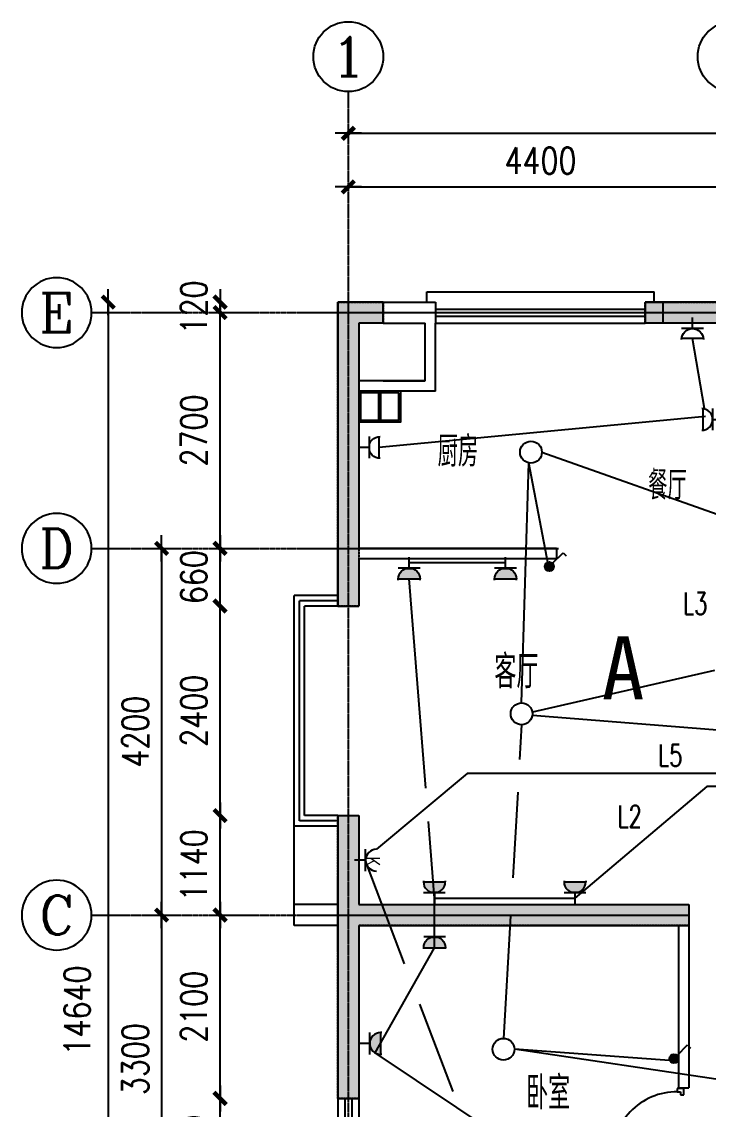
# Model space of a CAD drawing. Extents: x -170759 to 304867, y -311201 to 112352.
# Drawn here: x -86330 to -78471, y -276227 to -263772 of the extents above; entities that cross this region are included whole.
import ezdxf
from ezdxf.enums import TextEntityAlignment as Align

# ---------------------------------------------------------------- set-up
doc = ezdxf.new("R2010")
doc.units = 0
doc.linetypes.add('ACAD_ISO04W100', pattern=[30.5, 24, -3, 0.5, -3])
doc.linetypes.add('DOTE', pattern=[2.42, 2, -0.2, 0.02, -0.2])
doc.layers.get('0').update_dxf_attribs({"linetype": 'CONTINUOUS'})
doc.layers.get('DEFPOINTS').update_dxf_attribs({"linetype": 'CONTINUOUS'})
for name, color, linetype in [('AXIS', 3, 'CONTINUOUS'), ('AXIS_TEXT', 7, 'CONTINUOUS'), ('DOOR', 2, 'CONTINUOUS'), ('DOTE', 251, 'CONTINUOUS'), ('EQUIP', 3, 'CONTINUOUS'), ('TEX', 7, 'CONTINUOUS'), ('TEXT', 6, 'CONTINUOUS'), ('WALL', 7, 'CONTINUOUS'), ('WINDOW', 151, 'CONTINUOUS'), ('WIRE', 1, 'CONTINUOUS'), ('WZ', 3, 'CONTINUOUS'), ('ZXX', 2, 'ACAD_ISO04W100'), ('标注', 7, 'CONTINUOUS')]:
    doc.layers.add(name, color=color, linetype=linetype)
doc.styles.add('-黑体', font='SIMHEI.TTF', dxfattribs={"width": 0.8})
doc.styles.add('COMPLEX', font='COMPLEX')
doc.styles.add('DIM_FONT', font='SIMPLEX.shx', dxfattribs={"width": 0.8})
doc.styles.add('HZFS', font='txt.shx', dxfattribs={"width": 0.8, "bigfont": 'msi_fsx.shx'})
doc.styles.add('HZS', font='txt', dxfattribs={"width": 0.7, "bigfont": 'HZS'})
doc.styles.add('HZXXX', font='romans', dxfattribs={"width": 0.7, "bigfont": 'hzs'})
doc.dimstyles.new('AXIS', dxfattribs={"dimtxt": 300, "dimasz": 1, "dimexe": 250, "dimexo": 300, "dimgap": 150, "dimtad": 1, "dimdec": 0, "dimdsep": 46, "dimtxsty": 'DIM_FONT', "dimblk": '_DIMX', "dimblk1": '_DIMX', "dimblk2": '_DIMX', "dimcen": 2.5, "dimse1": 1, "dimse2": 1, "dimclrd": 3, "dimclre": 3, "dimclrt": 7, "dimadec": 0, "dimazin": 0, "dimtfac": 1, "dimtdec": 0, "dimtix": 1, "dimtmove": 2, "dimatfit": 3, "dimldrblk": '_DIMX', "dimfxl": 0, "dimtolj": 1, "dimtzin": 0, "dimarcsym": 0})

# ---------------------------------------------------------------- blocks, each defined once
blk = doc.blocks.new('_DIMX')
blk.add_line((-150, 0), (150, 0))
at = {"const_width": 50}
blk.add_lwpolyline([(-70, -70), (70, 70)], dxfattribs=at)
blk = doc.blocks.new('*D516')
at = {"layer": 'AXIS', "color": 3, "lineweight": -2}
blk.add_line((-84060, -269802), (-84060, -267104), dxfattribs=at)
at = {"layer": 'DEFPOINTS', "color": 0}
for p in [(-84060, -267103), (-83164, -267103), (-83164, -269803)]:
    blk.add_point(p, dxfattribs=at)
at = {"layer": 'AXIS', "color": 3, "lineweight": -2}
for p, rotation in [((-84060, -267103), 90), ((-84060, -269803), 270)]:
    blk.add_blockref('_DIMX', p, dxfattribs=dict(at, rotation=rotation))
at = {"layer": 'AXIS', "color": 7, "insert": (-84360, -268453), "char_height": 300, "attachment_point": 5, "rotation": 90, "style": 'DIM_FONT'}
blk.add_mtext('\\A1;2700', dxfattribs=at)
blk = doc.blocks.new('*D517')
at = {"layer": 'AXIS', "color": 3, "lineweight": -2}
blk.add_line((-85340, -266984), (-85340, -281622), dxfattribs=at)
at = {"layer": 'DEFPOINTS', "color": 0}
for p in [(-83610, -266983), (-85340, -281623), (-83626, -281623)]:
    blk.add_point(p, dxfattribs=at)
at = {"layer": 'AXIS', "color": 3, "lineweight": -2}
for p, rotation in [((-85340, -266983), 90), ((-85340, -281623), 270)]:
    blk.add_blockref('_DIMX', p, dxfattribs=dict(at, rotation=rotation))
at = {"layer": 'AXIS', "color": 7, "insert": (-85696, -275096), "char_height": 300, "attachment_point": 5, "rotation": 90, "style": 'DIM_FONT'}
blk.add_mtext('\\A1;14640', dxfattribs=at)
blk = doc.blocks.new('_AXISO')
blk.add_circle((0, 0), 0.5)
at = {"layer": 'AXIS_TEXT', "style": 'COMPLEX', "width": 1.041667}
blk.add_attdef('A', text='', height=0.56, dxfattribs=at).set_placement((-0.25, -0.28), (0.25, -0.28), align=Align.FIT)
blk = doc.blocks.new('*D520')
at = {"layer": 'AXIS', "color": 3, "lineweight": -2}
blk.add_line((-84060, -277302), (-84060, -276104), dxfattribs=at)
at = {"layer": 'DEFPOINTS', "color": 0}
for p in [(-84060, -276103), (-82712, -276103), (-82876, -277303)]:
    blk.add_point(p, dxfattribs=at)
at = {"layer": 'AXIS', "color": 3, "lineweight": -2}
for p, rotation in [((-84060, -276103), 90), ((-84060, -277303), 270)]:
    blk.add_blockref('_DIMX', p, dxfattribs=dict(at, rotation=rotation))
at = {"layer": 'AXIS', "color": 7, "insert": (-84360, -276703), "char_height": 300, "attachment_point": 5, "rotation": 90, "style": 'DIM_FONT'}
blk.add_mtext('\\A1;1200', dxfattribs=at)
blk = doc.blocks.new('*D521')
at = {"layer": 'AXIS', "color": 3, "lineweight": -2}
blk.add_line((-84730, -274004), (-84730, -277302), dxfattribs=at)
at = {"layer": 'DEFPOINTS', "color": 0}
for p in [(-82864, -274003), (-84730, -277303), (-82864, -277303)]:
    blk.add_point(p, dxfattribs=at)
at = {"layer": 'AXIS', "color": 3, "lineweight": -2}
for p, rotation in [((-84730, -274003), 90), ((-84730, -277303), 270)]:
    blk.add_blockref('_DIMX', p, dxfattribs=dict(at, rotation=rotation))
at = {"layer": 'AXIS', "color": 7, "insert": (-85030, -275653), "char_height": 300, "attachment_point": 5, "rotation": 90, "style": 'DIM_FONT'}
blk.add_mtext('\\A1;3300', dxfattribs=at)
blk = doc.blocks.new('*D530')
at = {"layer": 'AXIS', "color": 3, "lineweight": -2}
blk.add_line((-84060, -274002), (-84060, -272864), dxfattribs=at)
at = {"layer": 'DEFPOINTS', "color": 0}
for p in [(-84060, -272863), (-82712, -272863), (-83360, -274003)]:
    blk.add_point(p, dxfattribs=at)
at = {"layer": 'AXIS', "color": 3, "lineweight": -2}
for p, rotation in [((-84060, -272863), 90), ((-84060, -274003), 270)]:
    blk.add_blockref('_DIMX', p, dxfattribs=dict(at, rotation=rotation))
at = {"layer": 'AXIS', "color": 7, "insert": (-84360, -273433), "char_height": 300, "attachment_point": 5, "rotation": 90, "style": 'DIM_FONT'}
blk.add_mtext('\\A1;1140', dxfattribs=at)
blk = doc.blocks.new('*D531')
at = {"layer": 'AXIS', "color": 3, "lineweight": -2}
blk.add_line((-84730, -269804), (-84730, -274002), dxfattribs=at)
at = {"layer": 'DEFPOINTS', "color": 0}
for p in [(-82864, -269803), (-84730, -274003), (-82864, -274003)]:
    blk.add_point(p, dxfattribs=at)
at = {"layer": 'AXIS', "color": 3, "lineweight": -2}
for p, rotation in [((-84730, -269803), 90), ((-84730, -274003), 270)]:
    blk.add_blockref('_DIMX', p, dxfattribs=dict(at, rotation=rotation))
at = {"layer": 'AXIS', "color": 7, "insert": (-85030, -271903), "char_height": 300, "attachment_point": 5, "rotation": 90, "style": 'DIM_FONT'}
blk.add_mtext('\\A1;4200', dxfattribs=at)
blk = doc.blocks.new('_LINKPT1')
blk.add_line((0, 0), (0, 0))
blk = doc.blocks.new('_X27OFR')
for p, q in [((0.25, 0.25), (-0.25, 0.25)), ((0, 0.25), (0, 0))]:
    blk.add_line(p, q)
blk.add_arc((0, 0.5), 0.25, 180, 0)
at = {"xscale": 0.002, "yscale": 0.002, "zscale": 0.002}
blk.add_blockref('_LINKPT1', (0, 0), dxfattribs=at)
at = {"style": 'DIM_FONT', "width": 0.8}
blk.add_text('K', height=0.3, dxfattribs=at).set_placement((-0.075, 0.274))
at = {"style": 'DIM_FONT', "width": 0.8, "flags": 9}
blk.add_attdef('A', (0, 0), '', height=0.00002, dxfattribs=at)
blk = doc.blocks.new('M_X23')
for p, q in [((-0.5, 1.05), (-0.5, 1)), ((-0.5, 1), (0.5, 1)), ((0.5, 1.05), (0.5, 1)), ((0.5, 0.5), (-0.5, 0.5)), ((0, 0.5), (0, 0))]:
    blk.add_line(p, q)
blk.add_arc((0, 1), 0.5, 180, 0)
for points in [[(0.433, 0.75), (-0.433, 0.75), (0.5, 1), (-0.5, 1)], [(0.25, 0.567), (-0.25, 0.567), (0.433, 0.75), (-0.433, 0.75)], [(0, 0.5), (0, 0.5), (0.25, 0.567), (-0.25, 0.567)]]:
    blk.add_solid(points)
blk.add_blockref('_LINKPT1', (0.001, 0))
at = {"width": 0.8, "flags": 9}
blk.add_attdef('A', (0, 0), '', height=0.00002, dxfattribs=at)
blk = doc.blocks.new('*D532')
at = {"layer": 'AXIS', "color": 3, "lineweight": -2}
blk.add_line((-84060, -276102), (-84060, -274004), dxfattribs=at)
at = {"layer": 'DEFPOINTS', "color": 0}
for p in [(-84060, -274003), (-83360, -274003), (-82712, -276103)]:
    blk.add_point(p, dxfattribs=at)
at = {"layer": 'AXIS', "color": 3, "lineweight": -2}
for p, rotation in [((-84060, -274003), 90), ((-84060, -276103), 270)]:
    blk.add_blockref('_DIMX', p, dxfattribs=dict(at, rotation=rotation))
at = {"layer": 'AXIS', "color": 7, "insert": (-84360, -275053), "char_height": 300, "attachment_point": 5, "rotation": 90, "style": 'DIM_FONT'}
blk.add_mtext('\\A1;2100', dxfattribs=at)
blk = doc.blocks.new('*D533')
at = {"layer": 'AXIS', "color": 3, "lineweight": -2}
blk.add_line((-84060, -272862), (-84060, -270464), dxfattribs=at)
at = {"layer": 'DEFPOINTS', "color": 0}
for p in [(-84060, -270463), (-82712, -270463), (-82712, -272863)]:
    blk.add_point(p, dxfattribs=at)
at = {"layer": 'AXIS', "color": 3, "lineweight": -2}
for p, rotation in [((-84060, -270463), 90), ((-84060, -272863), 270)]:
    blk.add_blockref('_DIMX', p, dxfattribs=dict(at, rotation=rotation))
at = {"layer": 'AXIS', "color": 7, "insert": (-84360, -271663), "char_height": 300, "attachment_point": 5, "rotation": 90, "style": 'DIM_FONT'}
blk.add_mtext('\\A1;2400', dxfattribs=at)
blk = doc.blocks.new('*D534')
at = {"layer": 'AXIS', "color": 3, "lineweight": -2}
for p, q in [((-84060, -269802), (-84060, -269801)), ((-84060, -270463), (-84060, -269803)), ((-84060, -270464), (-84060, -270465))]:
    blk.add_line(p, q, dxfattribs=at)
at = {"layer": 'DEFPOINTS', "color": 0}
for p in [(-84060, -269803), (-83164, -269803), (-82712, -270463)]:
    blk.add_point(p, dxfattribs=at)
at = {"layer": 'AXIS', "color": 3, "lineweight": -2}
for p, rotation in [((-84060, -269803), 270), ((-84060, -270463), 90)]:
    blk.add_blockref('_DIMX', p, dxfattribs=dict(at, rotation=rotation))
at = {"layer": 'AXIS', "color": 7, "insert": (-84360, -270133), "char_height": 300, "attachment_point": 5, "rotation": 90, "style": 'DIM_FONT'}
blk.add_mtext('\\A1;660', dxfattribs=at)
blk = doc.blocks.new('M_X2')
for p, q in [((0.147, 0.356), (0.625, 0.833)), ((0.625, 0.833), (0.766, 0.692))]:
    blk.add_line(p, q)
blk.add_circle((0, 0.208), 0.208)
for points in [[(-0.18, 0.313), (0.18, 0.313), (-0.208, 0.208), (0.208, 0.208)], [(-0.18, 0.104), (0.18, 0.104), (-0.208, 0.208), (0.208, 0.208)], [(-0.104, 0.389), (0.104, 0.389), (-0.18, 0.313), (0.18, 0.313)], [(-0.104, 0.028), (0.104, 0.028), (-0.18, 0.104), (0.18, 0.104)], [(0, 0.417), (0, 0.417), (-0.104, 0.389), (0.104, 0.389)], [(0, 0), (0, 0), (-0.104, 0.028), (0.104, 0.028)]]:
    blk.add_solid(points)
for p in [(-0.208, 0.208), (0, 0.417), (0.208, 0.208), (0, 0)]:
    blk.add_blockref('_LINKPT1', p)
at = {"width": 0.8, "flags": 9}
blk.add_attdef('A', (0, 0), '', height=0.00002, dxfattribs=at)
blk = doc.blocks.new('_Y0FUQ')
blk.add_circle((0, 0), 0.5)
at = {"xscale": 0.002, "yscale": 0.002, "zscale": 0.002}
for p in [(0, 0.5), (-0.5, 0), (0.5, 0), (0, -0.5)]:
    blk.add_blockref('_LINKPT1', p, dxfattribs=at)
at = {"style": 'DIM_FONT', "width": 0.8, "flags": 9}
blk.add_attdef('A', (0, 0), '', height=0.00002, dxfattribs=at)
blk = doc.blocks.new('M_A23MCU')
for p, q in [((-0.454, 0.081), (-0.454, 0.905)), ((-0.454, 0.905), (-0.413, 0.905)), ((-0.413, 0.905), (-0.413, 0.081)), ((-0.489, 0.782), (-0.489, 0.624)), ((-0.378, 0.782), (-0.378, 0.624)), ((-0.495, -0.002), (-0.495, 0.081)), ((-0.495, 0.081), (-0.454, 0.081)), ((-0.413, 0.081), (-0.454, 0.081)), ((-0.454, 0.081), (-0.454, 0.039)), ((-0.454, 0.039), (-0.413, 0.039)), ((-0.413, 0.039), (-0.413, -0.002)), ((0.412, 0.039), (0.412, -0.002)), ((0.453, 0.039), (0.412, 0.039)), ((0.453, 0.081), (0.453, 0.039)), ((0.494, 0.081), (0.453, 0.081)), ((0.494, -0.002), (0.494, 0.081)), ((-0.413, -0.002), (-0.495, -0.002)), ((-0.495, -0.002), (-0.495, -0.002)), ((0.412, -0.002), (0.494, -0.002)), ((0.494, -0.002), (0.494, -0.002))]:
    blk.add_line(p, q)
blk.add_arc((-0.372, 0.082), 0.825, 359.9283, 92.866)
blk = doc.blocks.new('M_X24ZVU')
for p, q in [((0.5, 0.5), (-0.5, 0.5)), ((0.497, 0.95), (-0.497, 0.95)), ((0, 0.5), (0, 0))]:
    blk.add_line(p, q)
blk.add_arc((0, 1), 0.5, 180, 0)
blk.add_blockref('_LINKPT1', (0, 0))
at = {"width": 0.8, "flags": 9}
blk.add_attdef('A', (0, 0), '', height=0.00002, dxfattribs=at)
blk = doc.blocks.new('*D567')
at = {"layer": 'AXIS', "color": 3, "lineweight": -2}
for p, q in [((-84060, -266982), (-84060, -266981)), ((-84060, -267103), (-84060, -266983)), ((-84060, -267104), (-84060, -267105))]:
    blk.add_line(p, q, dxfattribs=at)
at = {"layer": 'DEFPOINTS', "color": 0}
for p in [(-84060, -266983), (-82712, -266983), (-83164, -267103)]:
    blk.add_point(p, dxfattribs=at)
at = {"layer": 'AXIS', "color": 3, "lineweight": -2}
for p, rotation in [((-84060, -266983), 270), ((-84060, -267103), 90)]:
    blk.add_blockref('_DIMX', p, dxfattribs=dict(at, rotation=rotation))
at = {"layer": 'AXIS', "color": 7, "insert": (-84360, -267043), "char_height": 300, "attachment_point": 5, "rotation": 90, "style": 'DIM_FONT'}
blk.add_mtext('\\A1;120', dxfattribs=at)

msp = doc.modelspace()

# ---------------------------------------------------------------- hatches: boundary and pattern name
at = {"layer": 'ZXX'}
for points in [[(-82711.84658, -270463.19505), (-82471.84658, -270463.19505), (-82471.84658, -267223.19505), (-82191.84658, -267223.19484), (-82191.84658, -266983.19505), (-82711.84658, -266983.19505)], [(-82711.84658, -276103.19505), (-82711.84658, -272863.19505), (-82471.84658, -272863.19505), (-82471.84658, -273883.19505), (-78691.84658, -273883.19505), (-78691.84658, -274123.19505), (-82471.84658, -274123.19505), (-82471.84658, -276103.19505)]]:
    msp.add_hatch(color=256, dxfattribs=at).paths.add_polyline_path(points)
h = msp.add_hatch(color=256, dxfattribs=at)
h.paths.add_polyline_path([(-78191.84658, -266983.19505), (-79191.84658, -266983.19505), (-79191.84658, -267103.19505), (-78191.84658, -267103.19505)])
h.paths.add_polyline_path([(-78191.84658, -267103.19505), (-79191.84658, -267103.19505), (-79191.84658, -267223.19505), (-78311.84658, -267223.19505), (-78311.84658, -269923.19505), (-78071.84658, -269923.19505), (-78071.84658, -267823.19505), (-77891.84658, -267823.19505), (-77891.84658, -267703.19505), (-78191.84658, -267703.19505)])
h.paths.add_polyline_path([(-78071.84658, -266983.19505), (-78191.84658, -266983.19505), (-78191.84658, -267703.19505), (-77891.84658, -267703.19505), (-77891.84658, -267583.19505), (-78071.84658, -267583.19505)])

# ---------------------------------------------------------------- linework, layer by layer
at = {"color": 2}
for p, q in [((-82240.3402, -268333.19484), (-82240.3402, -268023.19464)), ((-82220.3402, -268333.19484), (-82220.3402, -268023.19464))]:
    msp.add_line(p, q, dxfattribs=at)
for points in [[(-81991.84684, -268003.19464), (-82471.84684, -268003.19464), (-82471.84684, -268353.19484), (-81991.84684, -268353.19484)], [(-82011.84684, -268023.19464), (-82451.84684, -268023.19464), (-82451.84684, -268333.19484), (-82011.84684, -268333.19484)]]:
    msp.add_lwpolyline(points, close=True, dxfattribs=at)
at = {"layer": 'AXIS'}
for p, q in [((-82591.84658, -264571.67277), (-82591.84658, -264662.11205)), ((-85530.35735, -267103.19505), (-85166.56338, -267103.19505)), ((-85530.35735, -269803.19505), (-85166.56338, -269803.19505)), ((-85530.35735, -274003.19505), (-85166.56338, -274003.19505))]:
    msp.add_line(p, q, dxfattribs=at)
at = {"layer": 'DOOR'}
msp.add_line((-83211.84658, -273883.19505), (-83211.84658, -272983.19505), dxfattribs=at)
at = {"layer": 'DOTE', "linetype": 'DOTE', "ltscale": 0.5}
for p, q in [((-82591.84658, -264662.11205), (-82591.84658, -279603.19505)), ((-85492.76249, -267103.19505), (-78131.84658, -267103.19505)), ((-82591.84658, -267103.19505), (-78131.84658, -267103.19505)), ((-85492.76249, -269803.19505), (-80186.66409, -269803.19505)), ((-82591.84658, -269803.19505), (-80186.66409, -269803.19505)), ((-85492.76249, -274003.19505), (-78691.84658, -274003.19505)), ((-82591.84658, -274003.19505), (-78691.84658, -274003.19505))]:
    msp.add_line(p, q, dxfattribs=at)
at = {"layer": 'WALL'}
for p, q in [((-82711.84658, -266983.19505), (-82711.84658, -269923.19505)), ((-82191.84658, -266983.19505), (-82711.84658, -266983.19505)), ((-82191.84658, -266983.19505), (-81591.84658, -266983.19505)), ((-82191.84658, -267223.19505), (-82191.84658, -266983.19505)), ((-81591.84658, -266983.19505), (-81591.84658, -267223.19484)), ((-78991.84658, -266983.19505), (-79191.84658, -266983.19505)), ((-79191.84658, -266983.19505), (-79191.84658, -267223.19505)), ((-78991.84658, -266983.19505), (-78991.84658, -267223.19505)), ((-78071.84658, -266983.19505), (-78991.84658, -266983.19505)), ((-82471.84658, -267223.19505), (-82471.84658, -269803.19505)), ((-82191.84658, -267223.19505), (-82471.84658, -267223.19505)), ((-82191.84658, -267223.19484), (-81711.84658, -267223.19505)), ((-81711.84684, -267883.19505), (-81711.84658, -267223.19505)), ((-81591.84684, -268003.19505), (-81591.84658, -267223.19505)), ((-81591.84658, -267223.19505), (-81591.84658, -267223.19484)), ((-78995.51786, -267223.19505), (-79191.84658, -267223.19505)), ((-78311.84658, -267223.19505), (-78991.84658, -267223.19505)), ((-81711.84684, -267883.19505), (-82471.84684, -267883.19484)), ((-82191.84684, -267883.19484), (-81711.84684, -267883.19505)), ((-81591.84684, -268003.19505), (-82471.84684, -268003.19484)), ((-80209.57347, -269803.19505), (-82471.84658, -269803.19505)), ((-80209.57347, -269803.19505), (-80209.57347, -269923.19505)), ((-82711.84658, -269923.19505), (-82711.84658, -270463.19505)), ((-80209.57347, -269923.19505), (-82471.84658, -269923.19505)), ((-82471.84658, -269923.19505), (-82471.84658, -270463.19505)), ((-82711.84658, -270463.19505), (-82471.84658, -270463.19505)), ((-82711.84658, -272863.19505), (-82711.84658, -274093.50491)), ((-82711.84658, -272863.19505), (-82471.84658, -272863.19505)), ((-82471.84658, -272863.19505), (-82471.84658, -273883.19505)), ((-83211.84658, -274123.19505), (-83211.84658, -273883.19505)), ((-82711.84658, -273883.19505), (-83211.84658, -273883.19505)), ((-82711.84658, -273883.19505), (-82711.84658, -276103.19505)), ((-82471.84658, -273883.19505), (-78691.84658, -273883.19505)), ((-78691.84658, -273883.19505), (-78691.84658, -275983.19505)), ((-82711.84658, -274123.19505), (-83211.84658, -274123.19505)), ((-82471.84658, -274123.19505), (-78691.84658, -274123.19505)), ((-82471.84658, -274123.19505), (-82471.84658, -276103.19505)), ((-78811.84658, -274123.19505), (-78811.84658, -275983.19505)), ((-78811.84658, -275983.19505), (-78691.84658, -275983.19505)), ((-82711.84658, -276103.19505), (-82471.84658, -276103.19505))]:
    msp.add_line(p, q, dxfattribs=at)
at = {"layer": 'WINDOW'}
for p, q in [((-81691.84658, -266863.19505), (-79091.84658, -266863.19505)), ((-81691.84658, -266983.19505), (-81691.84658, -266863.19505)), ((-79091.84658, -266983.19505), (-79091.84658, -266863.19505)), ((-81591.84658, -267063.19505), (-79191.84658, -267063.19505)), ((-81591.84658, -267143.19505), (-79191.84658, -267143.19505)), ((-81591.84658, -267223.19505), (-79191.84658, -267223.19505)), ((-83211.84658, -272983.19505), (-83211.84658, -270343.19505)), ((-82711.84658, -270343.19505), (-83211.84658, -270343.19505)), ((-83151.84658, -272923.19505), (-83151.84658, -270403.19505)), ((-82711.84658, -270403.19505), (-83151.84658, -270403.19505)), ((-83091.84658, -272863.19505), (-83091.84658, -270463.19505)), ((-82711.84658, -270463.19505), (-83091.84658, -270463.19505)), ((-82711.84658, -272863.19505), (-83091.84658, -272863.19505)), ((-82711.84658, -272983.19505), (-83211.84658, -272983.19505)), ((-82711.84658, -272923.19505), (-83151.84658, -272923.19505)), ((-82711.84658, -276103.19505), (-82711.84658, -277423.19505)), ((-82631.84658, -276103.19505), (-82631.84658, -277343.19505)), ((-82551.84658, -276103.19505), (-82551.84658, -277263.19505)), ((-82471.84658, -276103.19505), (-82471.84658, -277183.19505))]:
    msp.add_line(p, q, dxfattribs=at)
at = {"layer": 'WIRE'}
for p, q in [((-78513.58001, -268200.96527), (-78651.84658, -267398.19505)), ((-78502.37783, -268293.59522), (-82241.03079, -268646.48429)), ((-80375.49104, -268701.16389), (-77626.24611, -269672.37351)), ((-80607.82733, -271572.11727), (-80526.70507, -268823.38428)), ((-80289.92563, -270062.86578), (-80526.70507, -268823.38428)), ((-81894.73414, -269966.15159), (-80791.79206, -269966.15159)), ((-81705.54858, -272550.38118), (-81894.73414, -270153.65159)), ((-78400.76502, -271202.56457), (-80484.32406, -271677.83147)), ((-77626.24611, -271945.37848), (-80484.4062, -271716.92191)), ((-80607.82733, -271822.11727), (-80630.92316, -272221.47564)), ((-81229.54036, -272381.16828), (-82269.4594, -273248.64831)), ((-77192.53194, -272381.16828), (-81229.54036, -272381.16828)), ((-80652.42688, -272593.30433), (-80709.36146, -273577.78104)), ((-78488.87501, -272531.16828), (-79997.26995, -273810.58317)), ((-77342.53194, -272531.16828), (-78488.87501, -272531.16828)), ((-81606.15313, -273809.58942), (-81675.37588, -272932.62923)), ((-82380.76404, -273430.5366), (-81950.44192, -274562.07875)), ((-81606.15313, -273809.58942), (-79997.26995, -273809.58942)), ((-81603.94031, -274376.36699), (-81606.15313, -273809.58942)), ((-80734.33899, -274009.67665), (-80815.59883, -275414.77029)), ((-82284.34658, -275581.44823), (-81603.94031, -274376.36699)), ((-81775.64324, -275021.71597), (-81394.67322, -276023.4856)), ((-80099.34658, -277041.44823), (-82284.34658, -275581.44823)), ((-78863.95091, -275672.8614), (-80690.59883, -275539.77029)), ((-78281.09853, -275896.85728), (-80690.59883, -275539.77029))]:
    msp.add_line(p, q, dxfattribs=at)
at = {"layer": 'ZXX'}
for points in [[(-82711.84658, -270463.19505), (-82711.84658, -266983.19505), (-82191.84658, -266983.19505), (-82191.84658, -267223.19484), (-82471.84658, -267223.19505), (-82471.84658, -270463.19505), (-82711.84658, -270463.19505)], [(-79191.84658, -267223.19505), (-79191.84658, -266983.19505), (-78071.84658, -266983.19505), (-78071.84658, -267583.19505), (-77891.84658, -267583.19505), (-77891.84658, -267823.19505), (-78071.84658, -267823.19505), (-78071.84658, -269923.19505), (-78311.84658, -269923.19505), (-78311.84658, -267223.19505), (-79191.84658, -267223.19505)], [(-82711.84658, -276103.19505), (-82711.84658, -272863.19505), (-82471.84658, -272863.19505), (-82471.84658, -273883.19505), (-78691.84658, -273883.19505), (-78691.84658, -274123.19505), (-82471.84658, -274123.19505), (-82471.84658, -276103.19505), (-82711.84658, -276103.19505)]]:
    msp.add_lwpolyline(points, dxfattribs=at)

# ---------------------------------------------------------------- block references
at = {"layer": 'AXIS'}
ref = msp.add_blockref('_AXISO', (-82591.84658, -264171.67277), dxfattribs=dict(at, xscale=800, yscale=800, zscale=800))
ref.add_attrib('A', '1', dxfattribs={"layer": 'AXIS_TEXT', "height": 448, "style": 'COMPLEX', "width": 2.083333}).set_placement((-82791.84658, -264395.67277), (-82391.84658, -264395.67277), align=Align.FIT)
ref = msp.add_blockref('_AXISO', (-78191.84658, -264171.67277), dxfattribs=dict(at, xscale=800, yscale=800, zscale=800))
ref.add_attrib('A', '3', dxfattribs={"layer": 'AXIS_TEXT', "height": 448, "style": 'COMPLEX', "width": 1.339286}).set_placement((-78391.84658, -264395.67277), (-77991.84658, -264395.67277), align=Align.FIT)
ref = msp.add_blockref('_AXISO', (-85930.35735, -267103.19505), dxfattribs=dict(at, xscale=-800, yscale=800, zscale=800))
ref.add_attrib('A', 'E', dxfattribs={"layer": 'AXIS_TEXT', "height": 448, "style": 'COMPLEX', "width": 1.171875}).set_placement((-86130.35735, -267327.19505), (-85730.35735, -267327.19505), align=Align.FIT)
ref = msp.add_blockref('_AXISO', (-85930.35735, -269803.19505), dxfattribs=dict(at, xscale=-800, yscale=800, zscale=800))
ref.add_attrib('A', 'D', dxfattribs={"layer": 'AXIS_TEXT', "height": 448, "style": 'COMPLEX', "width": 1.102941}).set_placement((-86130.35735, -270027.19505), (-85730.35735, -270027.19505), align=Align.FIT)
ref = msp.add_blockref('_AXISO', (-85930.35735, -274003.19505), dxfattribs=dict(at, xscale=-800, yscale=800, zscale=800))
ref.add_attrib('A', 'C', dxfattribs={"layer": 'AXIS_TEXT', "height": 448, "style": 'COMPLEX', "width": 1.25}).set_placement((-86130.35735, -274227.19505), (-85730.35735, -274227.19505), align=Align.FIT)
at = {"layer": 'EQUIP'}
for name, p, xscale, yscale, zscale, rotation in [('M_X24ZVU', (-78651.84658, -267160.69505), -250, 250, 250, 180), ('M_X24ZVU', (-78295.67813, -268325.96527), 250, 250, 250, 90), ('M_X24ZVU', (-82478.53079, -268646.48429), -250, 250, 250, 270), ('M_X23', (-81894.73414, -269903.65159), -250, 250, 250, 180), ('M_X23', (-80791.79206, -269903.65159), -250, 250, 250, 180), ('_X27OFR', (-82519.4594, -273373.64831), 500, 500, 500, 270), ('M_X23', (-81603.94031, -274126.36699), -250, 250, 250, 180), ('M_X23', (-82471.84658, -275473.19505), 250, 250, 250, 270)]:
    msp.add_blockref(name, p, dxfattribs=dict(at, xscale=xscale, yscale=yscale, zscale=zscale, rotation=rotation))
at = {"layer": 'EQUIP', "xscale": 250, "yscale": 250, "zscale": 250}
for name, p in [('_Y0FUQ', (-80500.49104, -268701.16389)), ('M_X2', (-80289.92563, -270062.86578)), ('_Y0FUQ', (-80607.82733, -271697.11727)), ('M_X23', (-81606.15313, -273873.08317)), ('M_X23', (-79997.26995, -273873.08317)), ('_Y0FUQ', (-80815.59883, -275539.77029)), ('M_X2', (-78863.95091, -275698.90307))]:
    msp.add_blockref(name, p, dxfattribs=at)
at = {"layer": 'WINDOW', "xscale": -900, "yscale": -900, "zscale": 900, "rotation": 270}
msp.add_blockref('M_A23MCU', (-78751.84658, -276433.19505), dxfattribs=at)

# ---------------------------------------------------------------- texts
at = {"layer": 'TEX', "color": 3, "style": 'HZXXX', "text_generation_flag": 6, "width": 0.7}
msp.add_text('厨房', height=350, rotation=180, dxfattribs=at).set_placement((-81569.2397, -268867.47739))
at = {"layer": 'TEXT', "color": 6, "style": '-黑体'}
msp.add_text('A ', height=720, dxfattribs=at).set_placement((-79690.1191, -271531.9))
at = {"layer": 'WZ', "style": 'HZS', "width": 0.7}
for s, height, p in [('餐厅', 332.5, (-79158.69824, -269246.31234)), ('客厅', 380, (-80919.62781, -271405.73259)), ('卧室', 380, (-80556.33076, -276228.73424))]:
    msp.add_text(s, height=height, dxfattribs=at).set_placement(p)
at = {"layer": '标注', "linetype": 'Continuous', "style": 'HZFS', "width": 0.7}
for s, p in [('L3', (-78757.89846, -270559.50519)), ('L5', (-79044.14485, -272298.69186)), ('L2', (-79509.40501, -272998.6168))]:
    msp.add_text(s, height=250, dxfattribs=at).set_placement(p)

# ---------------------------------------------------------------- dimensions: what is measured, and where the dimension line sits
at = {"layer": 'AXIS'}
msp.add_linear_dim(base=(-50791.84658, -265049.46213), p1=(-82591.84658, -266566.00689), p2=(-50791.84658, -266566.00689), location=(-67552.9515, -264749.46213), dimstyle='AXIS', dxfattribs=at).render()
msp.add_linear_dim(base=(-78191.84658, -265663.52228), p1=(-82591.84658, -266552.35548), p2=(-78191.84658, -266489.54363), dimstyle='AXIS', override={"dimse1": 1}, dxfattribs=at).render()
for base, p1, p2, picture, middle in [((-84059.50406, -266983.19505), (-83163.73669, -267103.19505), (-82711.84658, -266983.19505), '*D567', (-84359.50406, -267043.19505)), ((-84059.50406, -267103.19505), (-83163.73669, -269803.19505), (-83163.73669, -267103.19505), '*D516', (-84359.50406, -268453.19505)), ((-84730.22711, -274003.19505), (-82863.73669, -269803.19505), (-82863.73669, -274003.19505), '*D531', (-85030.22711, -271903.19505)), ((-84059.50406, -269803.19505), (-82711.84658, -270463.19505), (-83163.73669, -269803.19505), '*D534', (-84359.50406, -270133.19505)), ((-84059.50406, -270463.19505), (-82711.84658, -272863.19505), (-82711.84658, -270463.19505), '*D533', (-84359.50406, -271663.19505)), ((-84059.50406, -272863.19505), (-83360.39229, -274003.19505), (-82711.84658, -272863.19505), '*D530', (-84359.50406, -273433.19505)), ((-84730.22711, -277303.19505), (-82863.73669, -274003.19505), (-82863.73669, -277303.19505), '*D521', (-85030.22711, -275653.19505)), ((-84059.50406, -274003.19505), (-82711.84658, -276103.19505), (-83360.39229, -274003.19505), '*D532', (-84359.50406, -275053.19505)), ((-84059.50406, -276103.19505), (-82876.1509, -277303.19505), (-82711.84658, -276103.19505), '*D520', (-84359.50406, -276703.19505))]:
    dim = msp.add_linear_dim(base=base, p1=p1, p2=p2, angle=270, dimstyle='AXIS', override={"dimse1": 1}, dxfattribs=at)
    dim.commit()
    dim.dimension.update_dxf_attribs({"geometry": picture, "text_midpoint": middle})
dim = msp.add_linear_dim(base=(-85340.47952, -281623.19505), p1=(-83609.50406, -266983.19505), p2=(-83626.04197, -281623.19505), angle=270, dimstyle='AXIS', dxfattribs=at)
dim.commit()
dim.dimension.update_dxf_attribs({"geometry": '*D517', "text_midpoint": (-85696.35153, -275095.93129), "dimtype": 160})

doc.saveas('drawing.dxf')
